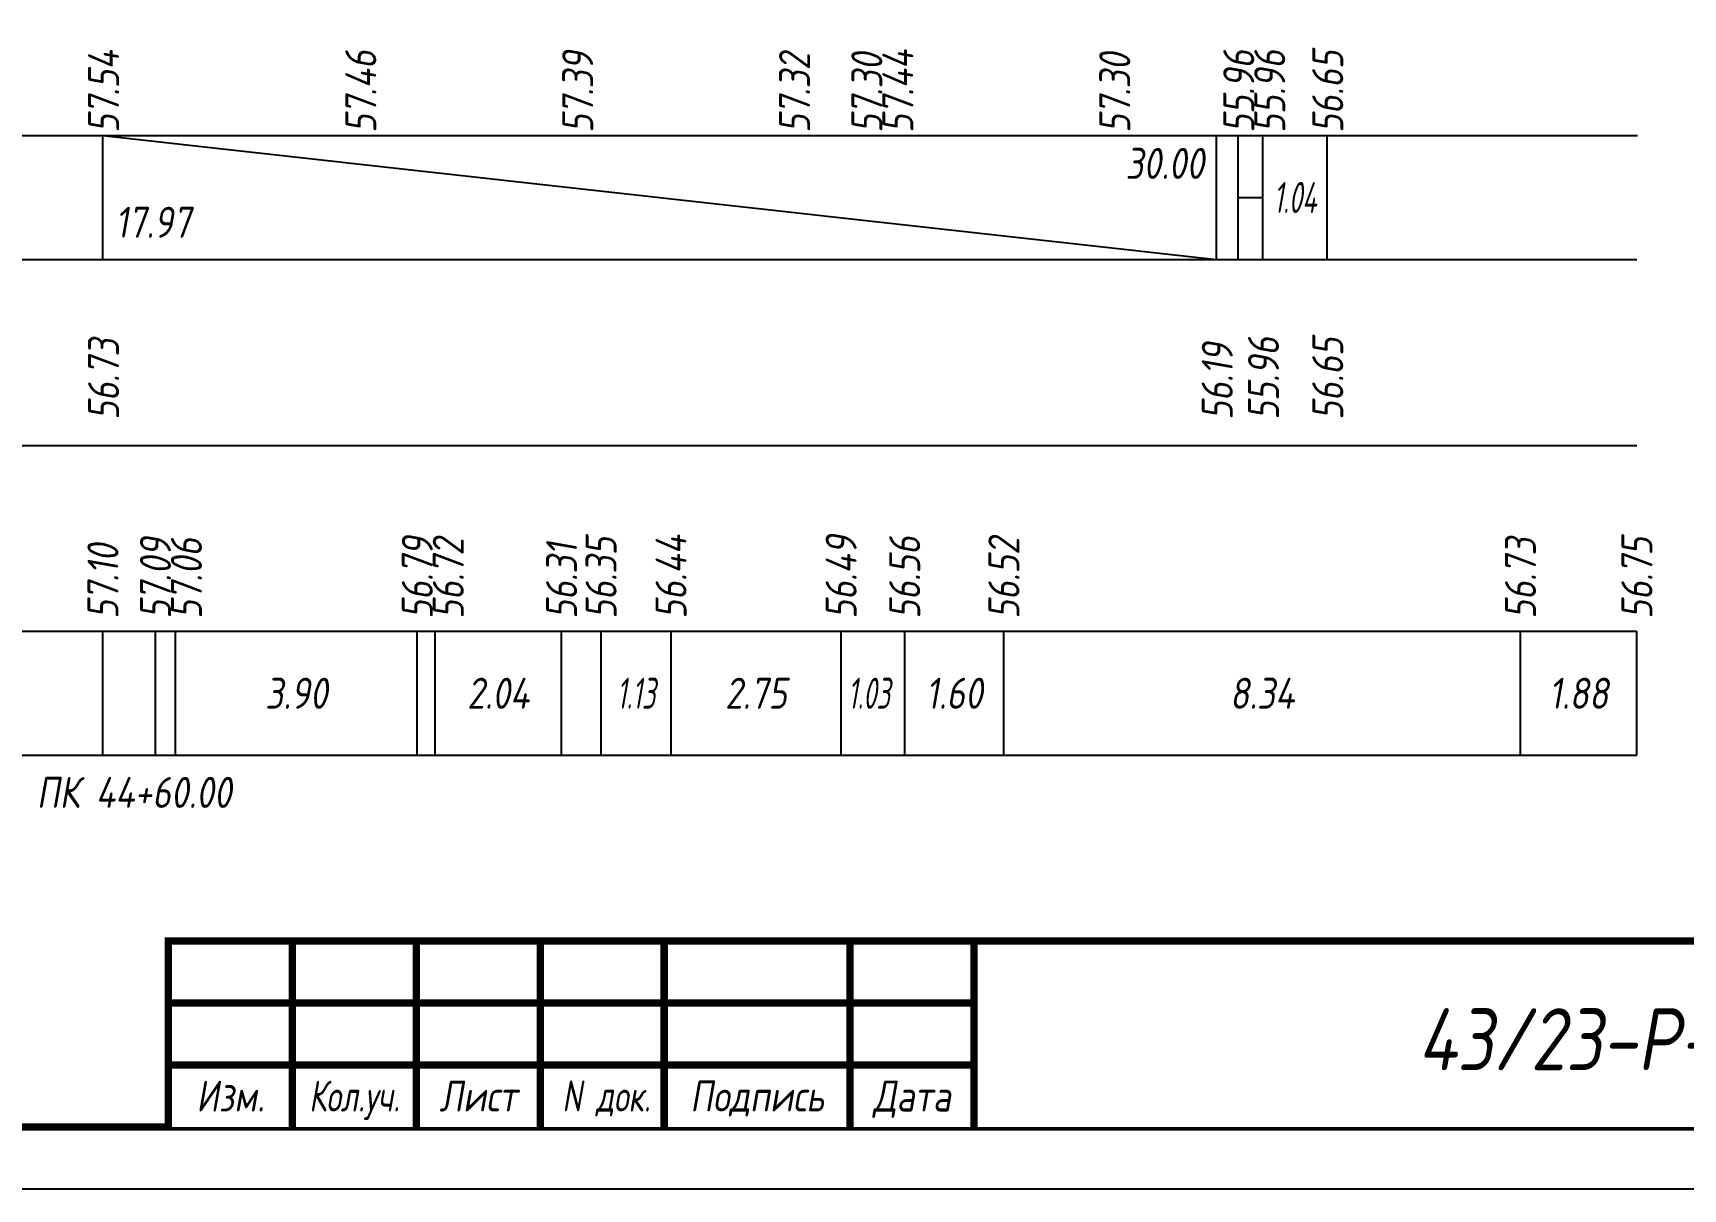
# Model space of a CAD drawing. Extents: x -717 to 1451, y -133302 to 233.
# Drawn here: x 189 to 322.2, y -70674.4 to -70581.2 of the extents above; entities that cross this region are included whole.
import ezdxf
from ezdxf.enums import TextEntityAlignment as Align

# ---------------------------------------------------------------- set-up
doc = ezdxf.new("R2010")
doc.units = 0
for name, color, linetype in [('Зарамочное оформление', 7, 'Continuous'), ('Код_510', 7, 'Continuous'), ('Код_514', 1, 'Continuous'), ('Код_516', 1, 'Continuous'), ('Подписи поперечников', 7, 'Continuous'), ('Таблица', 7, 'Continuous')]:
    doc.layers.add(name, color=color, linetype=linetype)
doc.styles.add('М', font='romand.shx', dxfattribs={"width": 0.8, "oblique": 10, "height": 2.5})

# ---------------------------------------------------------------- blocks, each defined once
blk = doc.blocks.new('Штамп')
at = {"linetype": 'Continuous'}
blk.add_wipeout([(199.95, -411.25), (384.95, -411.25), (384.95, -426.25), (199.95, -426.25)], dxfattribs=at).dxf.layer = 'Зарамочное оформление'
at = {"layer": 'Зарамочное оформление', "linetype": 'Continuous', "lineweight": -3, "const_width": 0.6, "flags": 128}
for points in [[(199.95, -426.25), (199.95, -411.25), (384.95, -411.25)], [(209.95, -411.25), (209.95, -426.25)], [(219.95, -411.25), (219.95, -426.25)], [(229.95, -411.25), (229.95, -426.25)], [(239.95, -411.25), (239.95, -426.25)], [(254.95, -411.25), (254.95, -426.25)], [(264.95, -411.25), (264.95, -426.25)], [(199.95, -416.25), (264.95, -416.25)], [(199.95, -421.25), (264.95, -421.25)]]:
    blk.add_lwpolyline(points, dxfattribs=at)
at = {"linetype": 'Continuous', "insert": (319.95, -419.17), "char_height": 5, "width": 110, "attachment_point": 5, "style": 'М'}
blk.add_mtext('{\\Q10;\\W0.8;43/23-Р-ЗП2-1}', dxfattribs=at)
at = {"layer": 'Зарамочное оформление', "linetype": 'Continuous', "style": 'М', "oblique": 10}
for s, width, p in [('Изм.', 0.8, (204.95, -423.75)), ('Кол.уч.', 0.7, (214.95, -423.75)), ('Лист', 0.8, (224.95, -423.75)), ('N док.', 0.7, (235.28, -423.75)), ('Подпись', 0.8, (247.45, -423.75)), ('Дата', 0.8, (259.95, -423.75))]:
    blk.add_text(s, height=2.5, dxfattribs=dict(at, width=width)).set_placement(p, align=Align.MIDDLE_CENTER)
blk = doc.blocks.new('шифр')
blk.add_blockref('Штамп', (0, -70303))

msp = doc.modelspace()

# ---------------------------------------------------------------- linework, layer by layer
at = {"flags": 128}
msp.add_lwpolyline([(-30.054, -70674.421), (389.946, -70674.421), (389.946, -70377.421), (-30.054, -70377.421)], close=True, dxfattribs=at)
at = {"const_width": 0.6, "flags": 128}
msp.add_lwpolyline([(-10.054, -70669.421), (384.946, -70669.421), (384.946, -70382.421), (-10.054, -70382.421)], close=True, dxfattribs=at)
at = {"layer": 'Код_510'}
for p, q in [((194.667, -70639.421), (194.667, -70629.421)), ((198.903, -70639.421), (198.903, -70629.421))]:
    msp.add_line(p, q, dxfattribs=at)
at = {"layer": 'Код_516'}
msp.add_line((194.667, -70599.421), (194.667, -70589.421), dxfattribs=at)

# ---------------------------------------------------------------- texts
at = {"layer": 'Код_510', "style": 'М', "oblique": 10, "width": 0.8}
msp.add_text('57.10', height=2.5, rotation=90, dxfattribs=at).set_placement((194.667, -70628.421), align=Align.MIDDLE_LEFT)
at = {"layer": 'Код_514', "style": 'М', "oblique": 10, "width": 0.8}
msp.add_text('57.54', height=2.5, rotation=90, dxfattribs=at).set_placement((194.722, -70589.216), align=Align.MIDDLE_LEFT)
at = {"layer": 'Код_516', "style": 'М', "oblique": 10, "width": 0.8}
msp.add_text('56.73', height=2.5, rotation=90, dxfattribs=at).set_placement((194.722, -70612.371), align=Align.MIDDLE_LEFT)
at = {"layer": 'Подписи поперечников', "style": 'М', "oblique": 10, "width": 0.8}
msp.add_text('ПК 44+60.00', height=2.5, dxfattribs=at).set_placement((197.186, -70644.421), align=Align.BOTTOM_CENTER)

# ---------------------------------------------------------------- next in the draw order: block references
msp.add_blockref('шифр', (0, 59.829))

# ---------------------------------------------------------------- next in the draw order: linework, layer by layer
at = {"layer": 'Код_510'}
for p, q in [((200.521, -70639.421), (200.521, -70629.421)), ((220.031, -70639.421), (220.031, -70629.421)), ((221.461, -70639.421), (221.461, -70629.421)), ((231.671, -70639.421), (231.671, -70629.421)), ((234.86, -70639.421), (234.86, -70629.421)), ((240.503, -70639.421), (240.503, -70629.421)), ((254.228, -70639.421), (254.228, -70629.421)), ((259.356, -70639.421), (259.356, -70629.421)), ((267.362, -70639.421), (267.362, -70629.421)), ((309.042, -70639.421), (309.042, -70629.421)), ((318.438, -70639.421), (318.438, -70629.421))]:
    msp.add_line(p, q, dxfattribs=at)
at = {"layer": 'Код_516'}
for p, q in [((194.667, -70589.421), (284.522, -70599.421)), ((284.522, -70599.421), (284.522, -70589.421)), ((286.255, -70599.421), (286.255, -70589.421)), ((288.255, -70599.421), (288.255, -70589.421)), ((293.438, -70599.421), (293.438, -70589.421)), ((286.255, -70594.421), (288.255, -70594.421))]:
    msp.add_line(p, q, dxfattribs=at)
at = {"layer": 'Таблица'}
for p, q in [((80, -70589.421), (318.492, -70589.421)), ((79.946, -70599.421), (318.438, -70599.421)), ((79.946, -70614.421), (318.438, -70614.421)), ((79.946, -70629.421), (318.438, -70629.421)), ((79.946, -70639.421), (318.438, -70639.421))]:
    msp.add_line(p, q, dxfattribs=at)

# ---------------------------------------------------------------- next in the draw order: texts
at = {"layer": 'Код_510', "style": 'М', "oblique": 10, "width": 0.8}
for s, p in [('56.79', (220.031, -70628.421)), ('56.35', (234.86, -70628.421)), ('56.44', (240.503, -70628.421)), ('56.49', (254.228, -70628.421)), ('56.52', (267.362, -70628.421)), ('56.73', (309.042, -70628.421)), ('56.75', (318.438, -70628.421)), ('57.09', (198.903, -70628.421)), ('57.06', (201.403, -70628.421)), ('56.72', (222.531, -70628.421)), ('56.31', (231.671, -70628.421)), ('56.56', (259.356, -70628.421))]:
    msp.add_text(s, height=2.5, rotation=90, dxfattribs=at).set_placement(p, align=Align.MIDDLE_LEFT)
at = {"layer": 'Код_510', "style": 'М', "oblique": 10}
for s, width, p in [('3.90', 0.8, (210.276, -70634.421)), ('2.04', 0.8, (226.566, -70634.421)), ('1.13', 0.6, (237.681, -70634.421)), ('2.75', 0.8, (247.366, -70634.421)), ('1.03', 0.6, (256.466, -70634.421)), ('1.60', 0.8, (263.359, -70634.421)), ('8.34', 0.8, (288.202, -70634.421)), ('1.88', 0.8, (313.74, -70634.421))]:
    msp.add_text(s, height=2.5, dxfattribs=dict(at, width=width)).set_placement(p, align=Align.MIDDLE_CENTER)
at = {"layer": 'Код_514', "style": 'М', "oblique": 10, "width": 0.8}
for s, p in [('57.46', (215.472, -70589.216)), ('57.39', (232.972, -70589.216)), ('57.32', (250.472, -70589.216)), ('57.30', (256.305, -70589.216)), ('57.44', (258.805, -70589.216)), ('57.30', (276.305, -70589.216)), ('55.96', (286.309, -70589.216)), ('55.96', (288.809, -70589.216)), ('56.65', (293.492, -70589.216))]:
    msp.add_text(s, height=2.5, rotation=90, dxfattribs=at).set_placement(p, align=Align.MIDDLE_LEFT)
at = {"layer": 'Код_516', "style": 'М', "oblique": 10, "width": 0.8}
msp.add_text('30.00', height=2.5, dxfattribs=at).set_placement((283.522, -70590.421), align=Align.TOP_RIGHT)
at = {"layer": 'Код_516', "style": 'М', "oblique": 10, "width": 0.6}
msp.add_text('1.04', height=2.5, dxfattribs=at).set_placement((290.847, -70594.421), align=Align.MIDDLE_CENTER)
at = {"layer": 'Код_516', "style": 'М', "oblique": 10, "width": 0.8}
msp.add_text('17.97', height=2.5, dxfattribs=at).set_placement((195.667, -70598.421), align=Align.BOTTOM_LEFT)
for s, p in [('55.96', (288.309, -70612.371)), ('56.65', (293.492, -70612.371)), ('56.19', (284.576, -70612.371))]:
    msp.add_text(s, height=2.5, rotation=90, dxfattribs=at).set_placement(p, align=Align.MIDDLE_LEFT)

doc.saveas('drawing.dxf')
